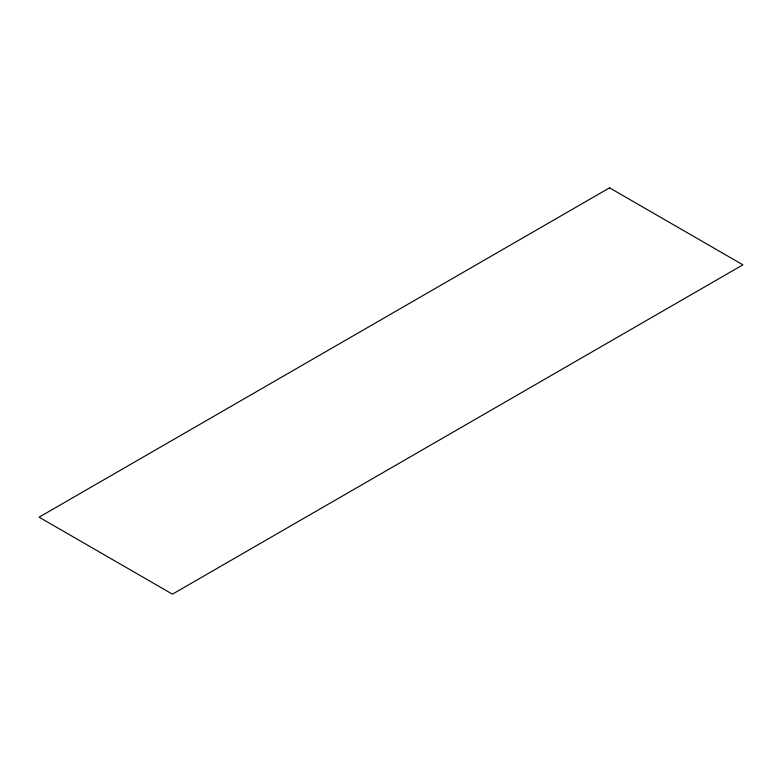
<?xml version="1.0" encoding="UTF-8"?>
<svg xmlns="http://www.w3.org/2000/svg" width="782" height="782" viewBox="0 0 782 782"><rect width="100%" height="100%" fill="white"/><g stroke="black" fill="none" stroke-linecap="round" stroke-linejoin="round"><path stroke-width="1.17" d="M609.549 187.836L39.1 517.176L172.451 594.164L742.9 264.824L609.549 187.836"/></g></svg>
